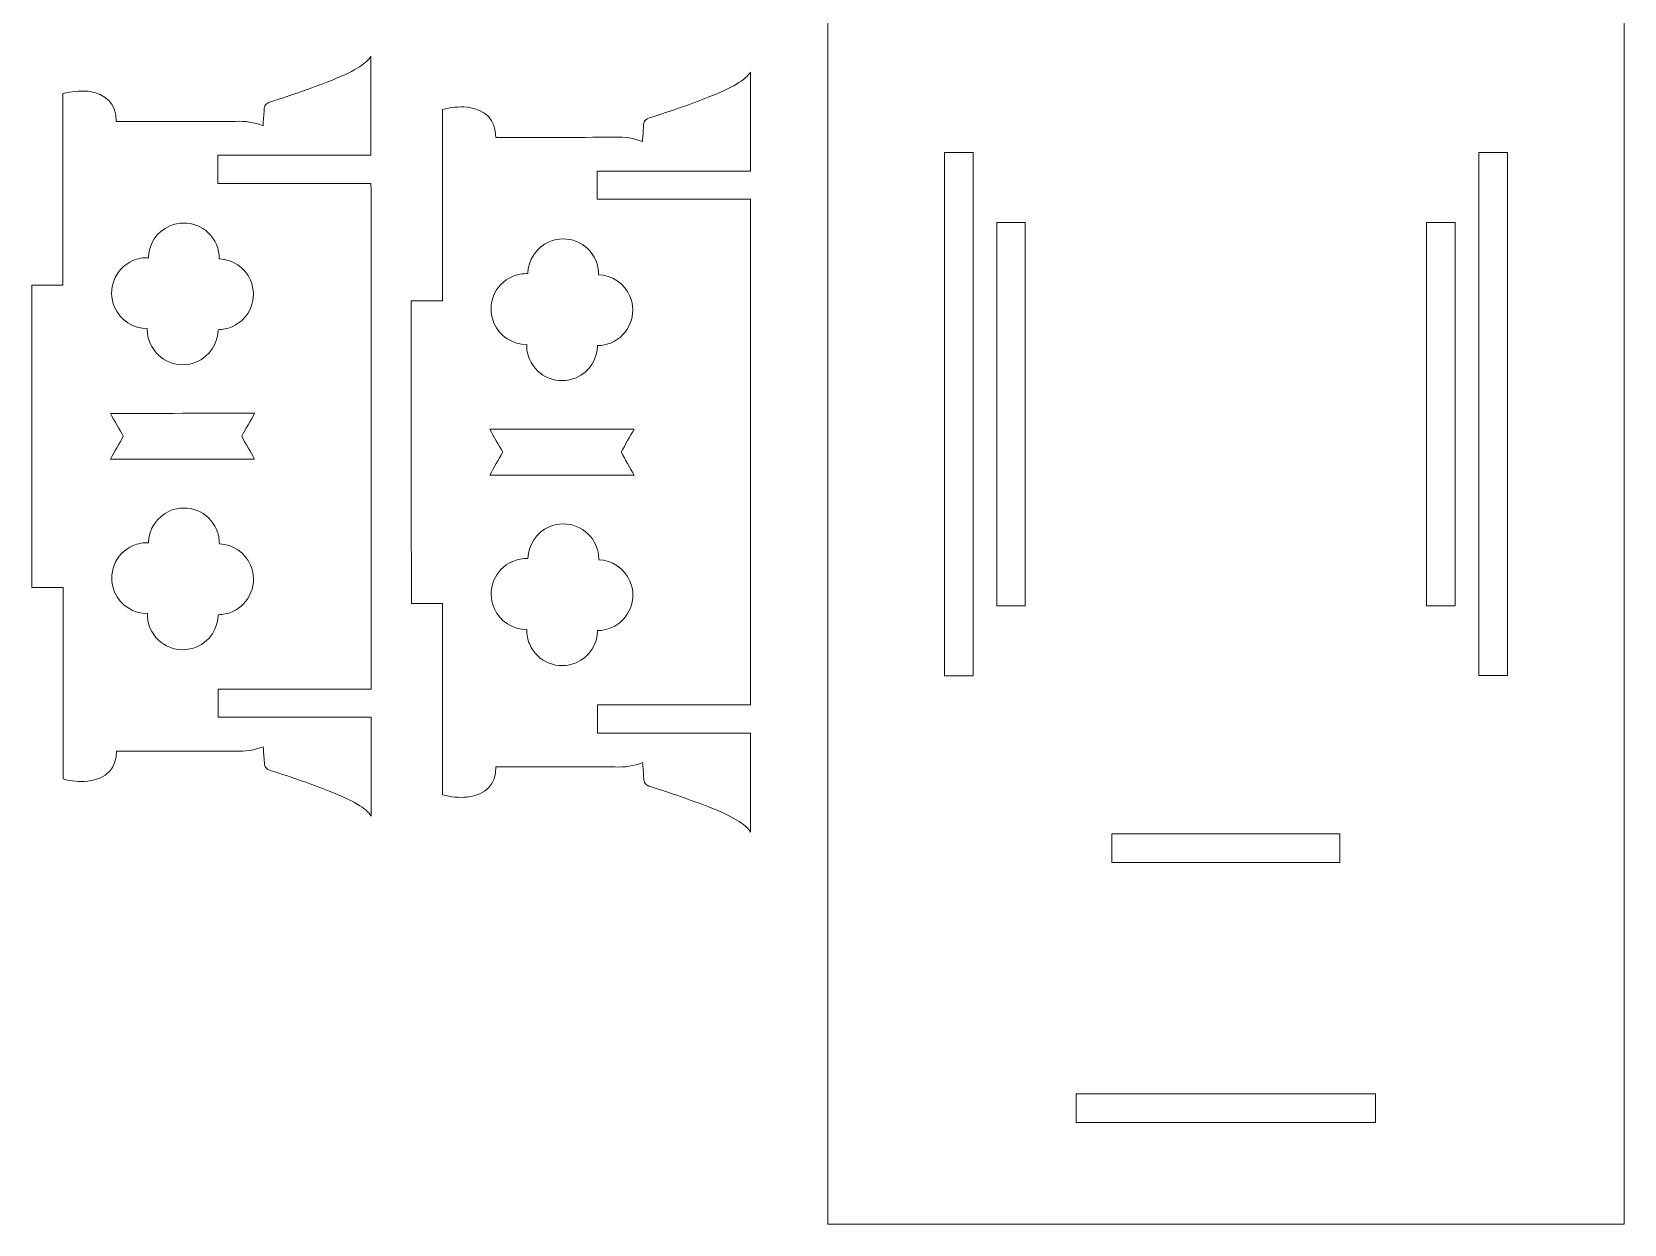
# Model space of a CAD drawing. Header units: inches. Extents: x -28.6 to 20.8, y -14.2 to 28.3.
# Drawn here: x -15.77 to -9.25, y -7.35 to -2.46 of the extents above; entities that cross this region are included whole.
import ezdxf

# ---------------------------------------------------------------- set-up
doc = ezdxf.new("R2010")
doc.units = ezdxf.units.IN
doc.header["$MEASUREMENT"] = 0
doc.layers.add('Layer 1', color=7, linetype='Continuous')

msp = doc.modelspace()

# ---------------------------------------------------------------- linework, layer by layer
at = {"layer": 'Layer 1', "color": 1, "lineweight": 9}
for points, knots in [([(-12.5076, -4.029), (-12.5076, -4.029), (-12.5076, -0.7117), (-12.5076, -0.7117), (-12.5076, -0.7117), (-12.5076, -0.7117), (-9.2464, -0.7117), (-9.2464, -0.7117), (-9.2464, -0.7117), (-9.2464, -0.7117), (-9.2464, -4.029), (-9.2464, -4.029)], [0, 0, 0, 0, 0.333333, 0.333333, 0.333333, 0.333333, 0.666667, 0.666667, 0.666667, 0.666667, 1, 1, 1, 1]), ([(-14.3779, -2.5632), (-14.3965, -2.5946), (-14.4539, -2.629), (-14.5501, -2.6663), (-14.5501, -2.6663), (-14.6236, -2.6952), (-14.7029, -2.7229), (-14.7881, -2.7495), (-14.7881, -2.7495), (-14.8076, -2.7555), (-14.8167, -2.7667), (-14.8153, -2.7831), (-14.8153, -2.7831), (-14.8168, -2.8046), (-14.8183, -2.8262), (-14.8199, -2.8477)], [0, 0, 0, 0, 0.25, 0.25, 0.25, 0.25, 0.5, 0.5, 0.5, 0.5, 0.75, 0.75, 0.75, 0.75, 1, 1, 1, 1]), ([(-12.8243, -2.6282), (-12.8429, -2.6596), (-12.9003, -2.694), (-12.9965, -2.7314), (-12.9965, -2.7314), (-13.07, -2.7602), (-13.1493, -2.788), (-13.2345, -2.8146), (-13.2345, -2.8146), (-13.254, -2.8205), (-13.2631, -2.8317), (-13.2617, -2.8482), (-13.2617, -2.8482), (-13.2632, -2.8697), (-13.2647, -2.8912), (-13.2663, -2.9127)], [0, 0, 0, 0, 0.25, 0.25, 0.25, 0.25, 0.5, 0.5, 0.5, 0.5, 0.75, 0.75, 0.75, 0.75, 1, 1, 1, 1]), ([(-15.4207, -2.8305), (-15.4212, -2.7587), (-15.4603, -2.7175), (-15.5379, -2.707), (-15.5379, -2.707), (-15.5719, -2.7042), (-15.6057, -2.7073), (-15.6392, -2.7163)], [0, 0, 0, 0, 0.5, 0.5, 0.5, 0.5, 1, 1, 1, 1]), ([(-13.8671, -2.8956), (-13.8676, -2.8237), (-13.9067, -2.7825), (-13.9843, -2.772), (-13.9843, -2.772), (-14.0183, -2.7692), (-14.0521, -2.7723), (-14.0856, -2.7813)], [0, 0, 0, 0, 0.5, 0.5, 0.5, 0.5, 1, 1, 1, 1]), ([(-14.3778, -3.0839), (-14.3778, -3.0839), (-15.0048, -3.0839), (-15.0048, -3.0839), (-15.0048, -3.0839), (-15.0048, -3.0839), (-15.0048, -2.9689), (-15.0048, -2.9689), (-15.0048, -2.9689), (-15.0048, -2.9689), (-14.3778, -2.9689), (-14.3778, -2.9689)], [0, 0, 0, 0, 0.333333, 0.333333, 0.333333, 0.333333, 0.666667, 0.666667, 0.666667, 0.666667, 1, 1, 1, 1]), ([(-11.912, -5.1001), (-11.912, -5.1001), (-12.029, -5.1001), (-12.029, -5.1001), (-12.029, -5.1001), (-12.029, -5.1001), (-12.029, -2.9581), (-12.029, -2.9581), (-12.029, -2.9581), (-12.029, -2.9581), (-11.912, -2.9581), (-11.912, -2.9581), (-11.912, -2.9581), (-11.912, -2.9581), (-11.912, -5.1001), (-11.912, -5.1001)], [0, 0, 0, 0, 0.25, 0.25, 0.25, 0.25, 0.5, 0.5, 0.5, 0.5, 0.75, 0.75, 0.75, 0.75, 1, 1, 1, 1]), ([(-9.7241, -5.0994), (-9.7241, -5.0994), (-9.8411, -5.0994), (-9.8411, -5.0994), (-9.8411, -5.0994), (-9.8411, -5.0994), (-9.8411, -2.9574), (-9.8411, -2.9574), (-9.8411, -2.9574), (-9.8411, -2.9574), (-9.7241, -2.9574), (-9.7241, -2.9574), (-9.7241, -2.9574), (-9.7241, -2.9574), (-9.7241, -5.0994), (-9.7241, -5.0994)], [0, 0, 0, 0, 0.25, 0.25, 0.25, 0.25, 0.5, 0.5, 0.5, 0.5, 0.75, 0.75, 0.75, 0.75, 1, 1, 1, 1]), ([(-12.8242, -3.1489), (-12.8242, -3.1489), (-13.4512, -3.1489), (-13.4512, -3.1489), (-13.4512, -3.1489), (-13.4512, -3.1489), (-13.4512, -3.0339), (-13.4512, -3.0339), (-13.4512, -3.0339), (-13.4512, -3.0339), (-12.8242, -3.0339), (-12.8242, -3.0339)], [0, 0, 0, 0, 0.333333, 0.333333, 0.333333, 0.333333, 0.666667, 0.666667, 0.666667, 0.666667, 1, 1, 1, 1]), ([(-14.9992, -3.3933), (-14.9989, -3.3735), (-15.0027, -3.3533), (-15.0111, -3.3339), (-15.0111, -3.3339), (-15.0429, -3.2604), (-15.1282, -3.2265), (-15.2017, -3.2583), (-15.2017, -3.2583), (-15.2556, -3.2816), (-15.2881, -3.3336), (-15.2892, -3.3887)], [0, 0, 0, 0, 0.333333, 0.333333, 0.333333, 0.333333, 0.666667, 0.666667, 0.666667, 0.666667, 1, 1, 1, 1]), ([(-11.6985, -4.8145), (-11.6985, -4.8145), (-11.8155, -4.8145), (-11.8155, -4.8145), (-11.8155, -4.8145), (-11.8155, -4.8145), (-11.8155, -3.2436), (-11.8155, -3.2436), (-11.8155, -3.2436), (-11.8155, -3.2436), (-11.6985, -3.2436), (-11.6985, -3.2436), (-11.6985, -3.2436), (-11.6985, -3.2436), (-11.6985, -4.8145), (-11.6985, -4.8145)], [0, 0, 0, 0, 0.25, 0.25, 0.25, 0.25, 0.5, 0.5, 0.5, 0.5, 0.75, 0.75, 0.75, 0.75, 1, 1, 1, 1]), ([(-10.0554, -4.8145), (-10.0554, -4.8145), (-9.9384, -4.8145), (-9.9384, -4.8145), (-9.9384, -4.8145), (-9.9384, -4.8145), (-9.9384, -3.2436), (-9.9384, -3.2436), (-9.9384, -3.2436), (-9.9384, -3.2436), (-10.0554, -3.2436), (-10.0554, -3.2436), (-10.0554, -3.2436), (-10.0554, -3.2436), (-10.0554, -4.8145), (-10.0554, -4.8145)], [0, 0, 0, 0, 0.25, 0.25, 0.25, 0.25, 0.5, 0.5, 0.5, 0.5, 0.75, 0.75, 0.75, 0.75, 1, 1, 1, 1]), ([(-13.4456, -3.4584), (-13.4453, -3.4385), (-13.4491, -3.4183), (-13.4575, -3.3989), (-13.4575, -3.3989), (-13.4893, -3.3254), (-13.5746, -3.2916), (-13.6481, -3.3233), (-13.6481, -3.3233), (-13.702, -3.3466), (-13.7345, -3.3986), (-13.7356, -3.4537)], [0, 0, 0, 0, 0.333333, 0.333333, 0.333333, 0.333333, 0.666667, 0.666667, 0.666667, 0.666667, 1, 1, 1, 1]), ([(-15.289, -3.3886), (-15.3101, -3.3877), (-15.3317, -3.3915), (-15.3524, -3.4004), (-15.3524, -3.4004), (-15.4259, -3.4321), (-15.4597, -3.5175), (-15.428, -3.591), (-15.428, -3.591), (-15.4042, -3.646), (-15.3503, -3.6788), (-15.2939, -3.6785)], [0, 0, 0, 0, 0.333333, 0.333333, 0.333333, 0.333333, 0.666667, 0.666667, 0.666667, 0.666667, 1, 1, 1, 1]), ([(-15.004, -3.6832), (-14.9849, -3.6832), (-14.9656, -3.6793), (-14.9469, -3.6713), (-14.9469, -3.6713), (-14.8734, -3.6396), (-14.8396, -3.5542), (-14.8714, -3.4807), (-14.8714, -3.4807), (-14.8943, -3.4276), (-14.9451, -3.3952), (-14.9992, -3.3933)], [0, 0, 0, 0, 0.333333, 0.333333, 0.333333, 0.333333, 0.666667, 0.666667, 0.666667, 0.666667, 1, 1, 1, 1]), ([(-13.7354, -3.4536), (-13.7565, -3.4528), (-13.7781, -3.4565), (-13.7988, -3.4654), (-13.7988, -3.4654), (-13.8723, -3.4972), (-13.9061, -3.5825), (-13.8744, -3.656), (-13.8744, -3.656), (-13.8506, -3.7111), (-13.7968, -3.7439), (-13.7404, -3.7436)], [0, 0, 0, 0, 0.333333, 0.333333, 0.333333, 0.333333, 0.666667, 0.666667, 0.666667, 0.666667, 1, 1, 1, 1]), ([(-13.4504, -3.7483), (-13.4313, -3.7482), (-13.412, -3.7444), (-13.3934, -3.7364), (-13.3934, -3.7364), (-13.3199, -3.7046), (-13.286, -3.6192), (-13.3178, -3.5457), (-13.3178, -3.5457), (-13.3407, -3.4927), (-13.3915, -3.4603), (-13.4457, -3.4583)], [0, 0, 0, 0, 0.333333, 0.333333, 0.333333, 0.333333, 0.666667, 0.666667, 0.666667, 0.666667, 1, 1, 1, 1]), ([(-15.2939, -3.6785), (-15.2944, -3.6988), (-15.2906, -3.7195), (-15.282, -3.7393), (-15.282, -3.7393), (-15.2503, -3.8128), (-15.1649, -3.8466), (-15.0914, -3.8149), (-15.0914, -3.8149), (-15.0372, -3.7915), (-15.0045, -3.7388), (-15.0039, -3.6833)], [0, 0, 0, 0, 0.333333, 0.333333, 0.333333, 0.333333, 0.666667, 0.666667, 0.666667, 0.666667, 1, 1, 1, 1]), ([(-13.7403, -3.7436), (-13.7408, -3.7638), (-13.737, -3.7845), (-13.7284, -3.8043), (-13.7284, -3.8043), (-13.6967, -3.8778), (-13.6113, -3.9117), (-13.5378, -3.8799), (-13.5378, -3.8799), (-13.4836, -3.8565), (-13.4509, -3.8039), (-13.4503, -3.7484)], [0, 0, 0, 0, 0.333333, 0.333333, 0.333333, 0.333333, 0.666667, 0.666667, 0.666667, 0.666667, 1, 1, 1, 1]), ([(-12.5076, -4.029), (-12.5076, -4.029), (-12.5076, -7.3463), (-12.5076, -7.3463), (-12.5076, -7.3463), (-12.5076, -7.3463), (-9.2464, -7.3463), (-9.2464, -7.3463), (-9.2464, -7.3463), (-9.2464, -7.3463), (-9.2464, -4.029), (-9.2464, -4.029)], [0, 0, 0, 0, 0.333333, 0.333333, 0.333333, 0.333333, 0.666667, 0.666667, 0.666667, 0.666667, 1, 1, 1, 1]), ([(-14.9988, -4.5604), (-14.9985, -4.5406), (-15.0023, -4.5204), (-15.0107, -4.501), (-15.0107, -4.501), (-15.0424, -4.4275), (-15.1278, -4.3936), (-15.2013, -4.4254), (-15.2013, -4.4254), (-15.2551, -4.4486), (-15.2877, -4.5007), (-15.2888, -4.5557)], [0, 0, 0, 0, 0.333333, 0.333333, 0.333333, 0.333333, 0.666667, 0.666667, 0.666667, 0.666667, 1, 1, 1, 1]), ([(-13.4452, -4.6254), (-13.4449, -4.6056), (-13.4487, -4.5854), (-13.4571, -4.566), (-13.4571, -4.566), (-13.4888, -4.4925), (-13.5742, -4.4587), (-13.6477, -4.4904), (-13.6477, -4.4904), (-13.7016, -4.5137), (-13.7341, -4.5657), (-13.7352, -4.6208)], [0, 0, 0, 0, 0.333333, 0.333333, 0.333333, 0.333333, 0.666667, 0.666667, 0.666667, 0.666667, 1, 1, 1, 1]), ([(-15.2886, -4.5557), (-15.3097, -4.5548), (-15.3313, -4.5585), (-15.3519, -4.5675), (-15.3519, -4.5675), (-15.4254, -4.5992), (-15.4593, -4.6846), (-15.4275, -4.7581), (-15.4275, -4.7581), (-15.4038, -4.8131), (-15.3499, -4.8459), (-15.2935, -4.8456)], [0, 0, 0, 0, 0.333333, 0.333333, 0.333333, 0.333333, 0.666667, 0.666667, 0.666667, 0.666667, 1, 1, 1, 1]), ([(-15.0036, -4.8503), (-14.9845, -4.8503), (-14.9651, -4.8464), (-14.9465, -4.8384), (-14.9465, -4.8384), (-14.873, -4.8066), (-14.8392, -4.7213), (-14.8709, -4.6478), (-14.8709, -4.6478), (-14.8938, -4.5947), (-14.9447, -4.5623), (-14.9988, -4.5603)], [0, 0, 0, 0, 0.333333, 0.333333, 0.333333, 0.333333, 0.666667, 0.666667, 0.666667, 0.666667, 1, 1, 1, 1]), ([(-13.735, -4.6207), (-13.7561, -4.6198), (-13.7777, -4.6236), (-13.7984, -4.6325), (-13.7984, -4.6325), (-13.8719, -4.6643), (-13.9057, -4.7496), (-13.8739, -4.8231), (-13.8739, -4.8231), (-13.8502, -4.8782), (-13.7963, -4.911), (-13.7399, -4.9107)], [0, 0, 0, 0, 0.333333, 0.333333, 0.333333, 0.333333, 0.666667, 0.666667, 0.666667, 0.666667, 1, 1, 1, 1]), ([(-13.45, -4.9154), (-13.4309, -4.9153), (-13.4115, -4.9115), (-13.3929, -4.9034), (-13.3929, -4.9034), (-13.3194, -4.8717), (-13.2856, -4.7863), (-13.3173, -4.7128), (-13.3173, -4.7128), (-13.3403, -4.6598), (-13.3911, -4.6274), (-13.4452, -4.6254)], [0, 0, 0, 0, 0.333333, 0.333333, 0.333333, 0.333333, 0.666667, 0.666667, 0.666667, 0.666667, 1, 1, 1, 1]), ([(-15.2935, -4.8456), (-15.294, -4.8659), (-15.2902, -4.8866), (-15.2816, -4.9064), (-15.2816, -4.9064), (-15.2498, -4.9799), (-15.1645, -5.0137), (-15.091, -4.982), (-15.091, -4.982), (-15.0367, -4.9585), (-15.0041, -4.9059), (-15.0035, -4.8504)], [0, 0, 0, 0, 0.333333, 0.333333, 0.333333, 0.333333, 0.666667, 0.666667, 0.666667, 0.666667, 1, 1, 1, 1]), ([(-13.7399, -4.9107), (-13.7404, -4.9309), (-13.7366, -4.9516), (-13.728, -4.9714), (-13.728, -4.9714), (-13.6963, -5.0449), (-13.6109, -5.0788), (-13.5374, -5.047), (-13.5374, -5.047), (-13.4831, -5.0236), (-13.4505, -4.971), (-13.4499, -4.9154)], [0, 0, 0, 0, 0.333333, 0.333333, 0.333333, 0.333333, 0.666667, 0.666667, 0.666667, 0.666667, 1, 1, 1, 1]), ([(-14.3771, -5.2698), (-14.3771, -5.2698), (-15.0041, -5.2698), (-15.0041, -5.2698), (-15.0041, -5.2698), (-15.0041, -5.2698), (-15.0041, -5.1548), (-15.0041, -5.1548), (-15.0041, -5.1548), (-15.0041, -5.1548), (-14.3771, -5.1548), (-14.3771, -5.1548)], [0, 0, 0, 0, 0.333333, 0.333333, 0.333333, 0.333333, 0.666667, 0.666667, 0.666667, 0.666667, 1, 1, 1, 1]), ([(-12.8235, -5.3349), (-12.8235, -5.3349), (-13.4505, -5.3349), (-13.4505, -5.3349), (-13.4505, -5.3349), (-13.4505, -5.3349), (-13.4505, -5.2199), (-13.4505, -5.2199), (-13.4505, -5.2199), (-13.4505, -5.2199), (-12.8235, -5.2199), (-12.8235, -5.2199)], [0, 0, 0, 0, 0.333333, 0.333333, 0.333333, 0.333333, 0.666667, 0.666667, 0.666667, 0.666667, 1, 1, 1, 1]), ([(-15.4199, -5.4089), (-15.4203, -5.4807), (-15.4594, -5.5219), (-15.5369, -5.5325), (-15.5369, -5.5325), (-15.571, -5.5353), (-15.6048, -5.5322), (-15.6383, -5.5232)], [0, 0, 0, 0, 0.5, 0.5, 0.5, 0.5, 1, 1, 1, 1]), ([(-14.3769, -5.6755), (-14.3955, -5.6441), (-14.4529, -5.6098), (-14.5492, -5.5725), (-14.5492, -5.5725), (-14.6227, -5.5437), (-14.702, -5.516), (-14.7872, -5.4894), (-14.7872, -5.4894), (-14.8067, -5.4835), (-14.8158, -5.4723), (-14.8144, -5.4559), (-14.8144, -5.4559), (-14.816, -5.4343), (-14.8175, -5.4128), (-14.819, -5.3913)], [0, 0, 0, 0, 0.25, 0.25, 0.25, 0.25, 0.5, 0.5, 0.5, 0.5, 0.75, 0.75, 0.75, 0.75, 1, 1, 1, 1]), ([(-13.8663, -5.4739), (-13.8667, -5.5457), (-13.9058, -5.5869), (-13.9834, -5.5975), (-13.9834, -5.5975), (-14.0174, -5.6003), (-14.0512, -5.5973), (-14.0847, -5.5883)], [0, 0, 0, 0, 0.5, 0.5, 0.5, 0.5, 1, 1, 1, 1]), ([(-12.8233, -5.7406), (-12.8419, -5.7091), (-12.8993, -5.6748), (-12.9956, -5.6375), (-12.9956, -5.6375), (-13.0691, -5.6087), (-13.1484, -5.581), (-13.2336, -5.5545), (-13.2336, -5.5545), (-13.2531, -5.5486), (-13.2622, -5.5374), (-13.2608, -5.5209), (-13.2608, -5.5209), (-13.2624, -5.4994), (-13.2639, -5.4779), (-13.2654, -5.4563)], [0, 0, 0, 0, 0.25, 0.25, 0.25, 0.25, 0.5, 0.5, 0.5, 0.5, 0.75, 0.75, 0.75, 0.75, 1, 1, 1, 1]), ([(-10.41, -5.8654), (-10.41, -5.8654), (-10.41, -5.7484), (-10.41, -5.7484), (-10.41, -5.7484), (-10.41, -5.7484), (-11.344, -5.7484), (-11.344, -5.7484), (-11.344, -5.7484), (-11.344, -5.7484), (-11.344, -5.8654), (-11.344, -5.8654), (-11.344, -5.8654), (-11.344, -5.8654), (-10.41, -5.8654), (-10.41, -5.8654)], [0, 0, 0, 0, 0.25, 0.25, 0.25, 0.25, 0.5, 0.5, 0.5, 0.5, 0.75, 0.75, 0.75, 0.75, 1, 1, 1, 1]), ([(-10.264, -6.8131), (-10.264, -6.8131), (-10.264, -6.9301), (-10.264, -6.9301), (-10.264, -6.9301), (-10.264, -6.9301), (-11.49, -6.9301), (-11.49, -6.9301), (-11.49, -6.9301), (-11.49, -6.9301), (-11.49, -6.8131), (-11.49, -6.8131), (-11.49, -6.8131), (-11.49, -6.8131), (-10.264, -6.8131), (-10.264, -6.8131)], [0, 0, 0, 0, 0.25, 0.25, 0.25, 0.25, 0.5, 0.5, 0.5, 0.5, 0.75, 0.75, 0.75, 0.75, 1, 1, 1, 1])]:
    msp.add_open_spline(points, degree=3, knots=knots, dxfattribs=at)
for points in [[(-14.3778, -2.9689), (-14.3778, -2.8343), (-14.3779, -2.6978), (-14.3779, -2.5632)], [(-12.8242, -3.0339), (-12.8242, -2.8993), (-12.8243, -2.7628), (-12.8243, -2.6282)], [(-15.6392, -2.7163), (-15.6391, -2.9776), (-15.639, -3.239), (-15.639, -3.5003)], [(-14.0856, -2.7813), (-14.0855, -3.0427), (-14.0854, -3.304), (-14.0854, -3.5654)], [(-15.4207, -2.8305), (-15.2582, -2.8305), (-15.0956, -2.8304), (-14.9331, -2.8304)], [(-14.9331, -2.8304), (-14.8932, -2.828), (-14.8555, -2.8338), (-14.8199, -2.8477)], [(-13.8671, -2.8956), (-13.7046, -2.8955), (-13.542, -2.8955), (-13.3795, -2.8954)], [(-13.3795, -2.8954), (-13.3396, -2.8931), (-13.3019, -2.8988), (-13.2663, -2.9127)], [(-14.3776, -3.5), (-14.3777, -3.3613), (-14.3777, -3.2226), (-14.3778, -3.0839)], [(-12.8241, -3.565), (-12.8241, -3.4263), (-12.8241, -3.2876), (-12.8242, -3.1489)], [(-15.7666, -3.5003), (-15.724, -3.5003), (-15.6815, -3.5003), (-15.639, -3.5003)], [(-15.7666, -3.5003), (-15.7665, -3.7068), (-15.7664, -3.9133), (-15.7664, -4.1198)], [(-14.3772, -4.7387), (-14.3774, -4.3258), (-14.3775, -3.9129), (-14.3776, -3.5)], [(-14.213, -3.5654), (-14.1704, -3.5654), (-14.1279, -3.5654), (-14.0854, -3.5654)], [(-14.213, -3.5654), (-14.2129, -3.7719), (-14.2129, -3.9784), (-14.2128, -4.1849)], [(-12.8237, -4.8038), (-12.8238, -4.3909), (-12.8239, -3.9779), (-12.8241, -3.565)], [(-15.4451, -4.0259), (-15.2482, -4.0258), (-15.0512, -4.0257), (-14.8543, -4.0256)], [(-15.3921, -4.1197), (-15.4098, -4.0885), (-15.4274, -4.0572), (-15.4451, -4.0259)], [(-14.9072, -4.1195), (-14.8896, -4.0882), (-14.8719, -4.0569), (-14.8543, -4.0256)], [(-13.8915, -4.0909), (-13.6946, -4.0908), (-13.4976, -4.0907), (-13.3007, -4.0906)], [(-13.8385, -4.1848), (-13.8562, -4.1535), (-13.8738, -4.1222), (-13.8915, -4.0909)], [(-13.3536, -4.1845), (-13.336, -4.1532), (-13.3183, -4.1219), (-13.3007, -4.0906)], [(-15.7661, -4.7393), (-15.7662, -4.5328), (-15.7663, -4.3263), (-15.7664, -4.1198)], [(-15.3921, -4.1197), (-15.4097, -4.151), (-15.4274, -4.1823), (-15.445, -4.2136)], [(-14.9072, -4.1198), (-14.8895, -4.151), (-14.8719, -4.1823), (-14.8542, -4.2136)], [(-15.445, -4.2136), (-15.2481, -4.2136), (-15.0512, -4.2136), (-14.8542, -4.2136)], [(-14.2126, -4.8044), (-14.2126, -4.5979), (-14.2127, -4.3914), (-14.2128, -4.1849)], [(-13.8385, -4.1848), (-13.8562, -4.2161), (-13.8738, -4.2474), (-13.8915, -4.2787)], [(-13.3536, -4.1848), (-13.336, -4.2161), (-13.3183, -4.2474), (-13.3006, -4.2787)], [(-13.8915, -4.2787), (-13.6945, -4.2787), (-13.4976, -4.2787), (-13.3006, -4.2787)], [(-15.7661, -4.7393), (-15.7236, -4.7393), (-15.6811, -4.7393), (-15.6386, -4.7393)], [(-15.6383, -5.5232), (-15.6384, -5.2619), (-15.6385, -5.0005), (-15.6386, -4.7392)], [(-14.3772, -4.7387), (-14.3772, -4.8774), (-14.3771, -5.0161), (-14.3771, -5.1548)], [(-14.2126, -4.8044), (-14.17, -4.8043), (-14.1275, -4.8043), (-14.085, -4.8043)], [(-14.0847, -5.5883), (-14.0848, -5.3269), (-14.0849, -5.0656), (-14.085, -4.8042)], [(-12.8237, -4.8038), (-12.8236, -4.9425), (-12.8235, -5.0812), (-12.8235, -5.2199)], [(-14.3771, -5.2698), (-14.377, -5.4044), (-14.3769, -5.5409), (-14.3769, -5.6755)], [(-12.8235, -5.3349), (-12.8234, -5.4695), (-12.8234, -5.606), (-12.8233, -5.7406)], [(-14.9322, -5.4087), (-15.0948, -5.4087), (-15.2573, -5.4088), (-15.4199, -5.4088)], [(-14.9322, -5.4087), (-14.8924, -5.411), (-14.8546, -5.4052), (-14.819, -5.3913)], [(-13.3787, -5.4737), (-13.5412, -5.4738), (-13.7038, -5.4738), (-13.8663, -5.4739)], [(-13.3787, -5.4737), (-13.3388, -5.4761), (-13.301, -5.4703), (-13.2654, -5.4563)]]:
    msp.add_open_spline(points, degree=3, dxfattribs=at)

doc.saveas('drawing.dxf')
